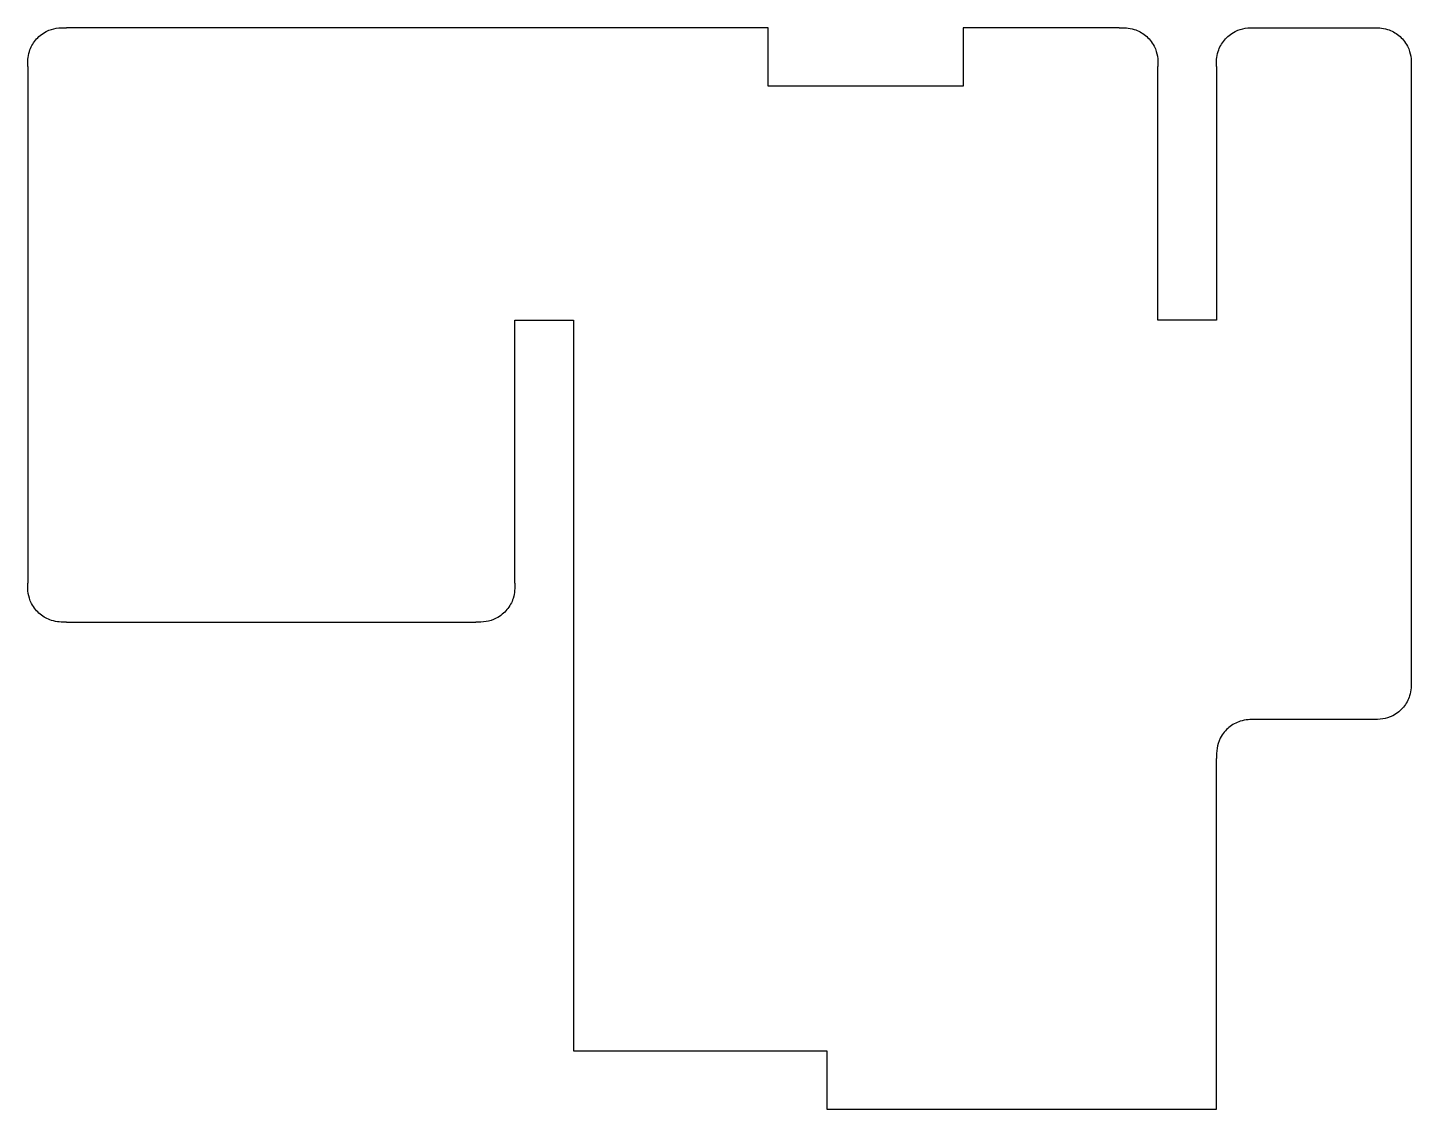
# Model space of a CAD drawing. Header units: millimetres. Extents: x -25 to 46, y 0 to 55.5.
import ezdxf

# ---------------------------------------------------------------- set-up
doc = ezdxf.new("R2010")
doc.units = ezdxf.units.MM

msp = doc.modelspace()

# ---------------------------------------------------------------- linework, layer by layer
for p, q in [((38, 55.5), (44, 55.5)), ((-25, 53.5), (-25, 27)), ((46, 53.5), (46, 22)), ((-23, 25), (-2, 25)), ((44, 20), (38, 20))]:
    msp.add_line(p, q)
for points in [[(31, 55.5), (23, 55.5), (23, 52.5), (13, 52.5), (13, 55.5), (-23, 55.5)], [(36, 53.5), (36, 40.5), (33, 40.5), (33, 53.5)], [(0, 27), (0, 40.5), (3, 40.5), (3, 3), (16, 3), (16, 0), (36, 0), (36, 18)]]:
    msp.add_lwpolyline(points)
for points in [[(-25, 53.5), (-25, 53.743), (-25, 54.003), (-24.846, 54.493), (-24.74, 54.685), (-24.456, 55.024), (-24.273, 55.186), (-23.86, 55.4), (-23.684, 55.447), (-23.345, 55.5), (-23.17, 55.5), (-23, 55.5)], [(31, 55.5), (31.243, 55.5), (31.503, 55.5), (31.993, 55.346), (32.185, 55.24), (32.524, 54.956), (32.686, 54.773), (32.9, 54.36), (32.947, 54.184), (33, 53.845), (33, 53.67), (33, 53.5)], [(36, 53.5), (36, 53.743), (36, 54.003), (36.154, 54.493), (36.26, 54.685), (36.544, 55.024), (36.727, 55.186), (37.14, 55.4), (37.316, 55.447), (37.655, 55.5), (37.83, 55.5), (38, 55.5)], [(44, 55.5), (44.243, 55.5), (44.503, 55.5), (44.993, 55.346), (45.185, 55.24), (45.524, 54.956), (45.686, 54.773), (45.9, 54.36), (45.947, 54.184), (46, 53.845), (46, 53.67), (46, 53.5)], [(-23, 25), (-23.243, 25), (-23.503, 25), (-23.993, 25.154), (-24.185, 25.26), (-24.524, 25.544), (-24.686, 25.727), (-24.9, 26.14), (-24.947, 26.316), (-25, 26.655), (-25, 26.83), (-25, 27)], [(0, 27), (0, 26.757), (0, 26.497), (-0.154, 26.007), (-0.26, 25.815), (-0.544, 25.476), (-0.727, 25.314), (-1.14, 25.1), (-1.316, 25.053), (-1.655, 25), (-1.83, 25), (-2, 25)], [(46, 22), (46, 21.757), (46, 21.497), (45.846, 21.007), (45.74, 20.815), (45.456, 20.476), (45.273, 20.314), (44.86, 20.1), (44.684, 20.053), (44.345, 20), (44.17, 20), (44, 20)], [(38, 20), (37.757, 20), (37.497, 20), (37.007, 19.846), (36.815, 19.74), (36.476, 19.456), (36.314, 19.273), (36.1, 18.86), (36.053, 18.684), (36, 18.345), (36, 18.17), (36, 18)]]:
    msp.add_open_spline(points, degree=3, knots=[0, 0, 0, 0, 0.0729016, 0.0729016, 0.1284561, 0.1284561, 0.1795688, 0.1795688, 0.2215881, 0.2215881, 0.2719873, 0.2719873, 0.2719873, 0.2719873])

doc.saveas('drawing.dxf')
